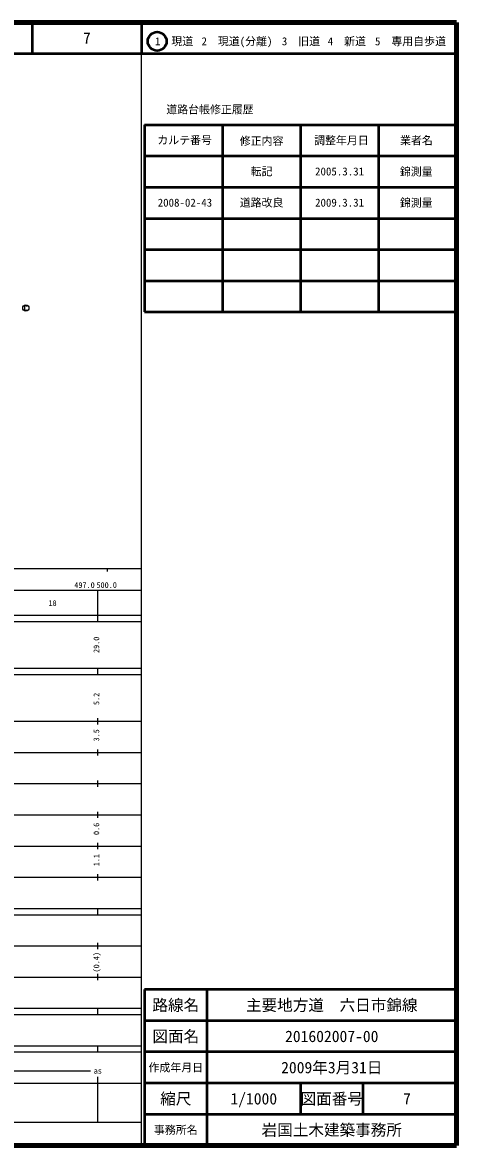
# Model space of a CAD drawing. Units: millimetres, scale not verified. Extents: x 40000 to 680000, y 20000 to 380000.
# Drawn here: x 540849 to 680000, y 20000 to 380000 of the extents above; entities that cross this region are included whole.
import ezdxf
from ezdxf.enums import TextEntityAlignment as Align

# ---------------------------------------------------------------- set-up
doc = ezdxf.new("R2010")
doc.units = ezdxf.units.MM
doc.header["$LTSCALE"] = 1000
for name, color, linetype, lineweight in [('M-STR-STRC', 7, 'Continuous', 25), ('M-TTL', 2, 'Continuous', 140), ('M-TTL-BAND', 7, 'Continuous', 25), ('M-TTL-FRAM', 2, 'Continuous', 50), ('M-TTL-LINE', 7, 'Continuous', 50)]:
    doc.layers.add(name, color=color, linetype=linetype, lineweight=lineweight)
doc.layers.add('M-TTL-TXT', color=7, linetype='Continuous')
doc.styles.add('ＭＳ ゴシック', font='')
doc.styles.get('ＭＳ ゴシック').set_extended_font_data('MS Gothic')

msp = doc.modelspace()

# ---------------------------------------------------------------- linework, layer by layer
at = {"layer": 'M-STR-STRC'}
for p, q in [((541496, 288885), (541494, 288007)), ((541494, 288007), (541613, 287847)), ((541616, 289045), (541496, 288885)), ((541776, 289164), (541616, 289045)), ((542136, 289163), (541776, 289164)), ((542295, 289043), (542136, 289163)), ((542375, 288923), (542295, 289043)), ((541613, 287847), (541773, 287726)), ((541773, 287726), (542132, 287725)), ((542132, 287725), (542292, 287805)), ((542292, 287805), (542372, 287925))]:
    msp.add_line(p, q, dxfattribs=at)
msp.add_circle((541934, 288445), 998, dxfattribs=at)
at = {"layer": 'M-TTL'}
for p, q in [((680000, 380000), (40000, 380000)), ((680000, 20000), (680000, 380000)), ((40000, 20000), (680000, 20000))]:
    msp.add_line(p, q, dxfattribs=at)
at = {"layer": 'M-TTL-BAND'}
for p, q in [((579000, 20000), (579000, 370000)), ((40000, 205000), (579000, 205000)), ((568000, 205000), (568000, 204000)), ((68000, 198000), (579000, 198000)), ((565000, 188000), (565000, 198000)), ((40000, 190000), (579000, 190000)), ((40000, 188000), (579000, 188000)), ((40000, 173000), (579000, 173000)), ((565000, 171000), (565000, 173000)), ((40000, 171000), (579000, 171000)), ((40000, 156000), (579000, 156000)), ((565000, 155000), (565000, 157000)), ((46000, 146000), (579000, 146000)), ((565000, 145000), (565000, 147000)), ((565000, 135000), (565000, 137000)), ((52000, 136000), (579000, 136000)), ((46000, 126000), (579000, 126000)), ((565000, 125000), (565000, 127000)), ((52000, 116000), (579000, 116000)), ((565000, 115000), (565000, 117000)), ((46000, 106000), (579000, 106000)), ((565000, 105000), (565000, 107000)), ((40000, 96000), (579000, 96000)), ((40000, 94000), (579000, 94000)), ((565000, 94000), (565000, 96000)), ((49000, 84000), (579000, 84000)), ((565000, 83000), (565000, 85000)), ((40000, 74000), (579000, 74000)), ((565000, 73000), (565000, 75000)), ((40000, 64000), (579000, 64000)), ((40000, 62000), (579000, 62000)), ((565000, 62000), (565000, 64000)), ((40000, 52000), (579000, 52000)), ((565000, 50000), (565000, 52000)), ((40000, 50000), (579000, 50000)), ((513197, 44000), (562704, 44000)), ((40000, 40000), (579000, 40000)), ((565000, 27500), (565000, 42000)), ((68000, 27500), (579000, 27500))]:
    msp.add_line(p, q, dxfattribs=at)
at = {"layer": 'M-TTL-FRAM'}
for p, q in [((580000, 347197), (580000, 287197)), ((580000, 347197), (680000, 347197)), ((580000, 287197), (680000, 287197)), ((680000, 70000), (580000, 70000)), ((580000, 70000), (580000, 20000))]:
    msp.add_line(p, q, dxfattribs=at)
at = {"layer": 'M-TTL-LINE'}
for p, q in [((543997, 380000), (543997, 370000)), ((579000, 380000), (579000, 370000)), ((40000, 370000), (680000, 370000)), ((605000, 347197), (605000, 287197)), ((630000, 347197), (630000, 287197)), ((655000, 347197), (655000, 287197)), ((580000, 337197), (680000, 337197)), ((580000, 327197), (680000, 327197)), ((580000, 317197), (680000, 317197)), ((580000, 307197), (680000, 307197)), ((580000, 297197), (680000, 297197)), ((600000, 70000), (600000, 20000)), ((680000, 60000), (580000, 60000)), ((680000, 50000), (580000, 50000)), ((680000, 40000), (580000, 40000)), ((630000, 40000), (630000, 30000)), ((650000, 40000), (650000, 30000)), ((680000, 30000), (580000, 30000))]:
    msp.add_line(p, q, dxfattribs=at)
msp.add_circle((584031, 373958), 3000, dxfattribs=at)

# ---------------------------------------------------------------- texts
at = {"layer": 'M-TTL-BAND', "style": 'ＭＳ ゴシック'}
for s, p in [('497.0', (560742, 198195)), ('500.0', (567844, 198195)), ('18', (550500, 192405)), ('as', (565000, 42500))]:
    msp.add_text(s, height=1833, dxfattribs=at).set_placement(p, align=Align.BOTTOM_CENTER)
for s, p in [('29.0', (566000, 180500)), ('5.2', (566000, 163174)), ('3.5', (566000, 151500)), ('0.6', (566000, 121500)), ('1.1', (566000, 111500)), ('(0.4)', (566000, 78764))]:
    msp.add_text(s, height=1833, rotation=90, dxfattribs=at).set_placement(p, align=Align.BOTTOM_CENTER)
at = {"layer": 'M-TTL-TXT', "style": 'ＭＳ ゴシック'}
for s, height, p in [('7', 3666, (561497, 375000)), ('1\u3000現道', 2566, (589448, 373958)), ('2\u3000現道(分離)', 2566, (609619, 373958)), ('3\u3000旧道', 2566, (630121, 373958)), ('4\u3000新道', 2566, (644824, 373958)), ('5\u3000専用自歩道', 2566, (665228, 373958)), ('道路台帳修正履歴', 2566, (600968, 352113)), ('カルテ番号', 2566, (592839, 342277)), ('修正内容', 2566, (617509, 342023)), ('調整年月日', 2566, (643089, 342197)), ('業者名', 2566, (667134, 342197)), ('転記', 2566, (617500, 332245)), ('2005.3.31', 2566, (642500, 332245)), ('錦測量', 2566, (667077, 332189)), ('2008-02-43', 2566, (592932, 322244)), ('道路改良', 2566, (617500, 322244)), ('2009.3.31', 2566, (642500, 322244)), ('錦測量', 2566, (667077, 322187)), ('路線名', 3666, (590000, 65000)), ('路線名', 3666, (590000, 65000)), ('主要地方道\u3000六日市錦線', 3666, (640000, 65000)), ('図面名', 3666, (590000, 55000)), ('図面名', 3666, (590000, 55000)), ('201602007-00', 3666, (640000, 55000)), ('2009年3月31日', 3666, (640000, 45000)), ('作成年月日', 2566, (590000, 45000)), ('作成年月日', 2566, (590000, 45000)), ('縮尺', 3666, (590000, 35000)), ('縮尺', 3666, (590000, 35000)), ('1/1000', 3666, (615000, 35000)), ('図面番号', 3666, (640000, 35000)), ('図面番号', 3666, (640000, 35000)), ('7', 3666, (664125, 35000)), ('事務所名', 2566, (590000, 25000)), ('事務所名', 2566, (590000, 25000)), ('岩国土木建築事務所', 3666, (640000, 25000))]:
    msp.add_text(s, height=height, dxfattribs=at).set_placement(p, align=Align.MIDDLE_CENTER)

doc.saveas('drawing.dxf')
